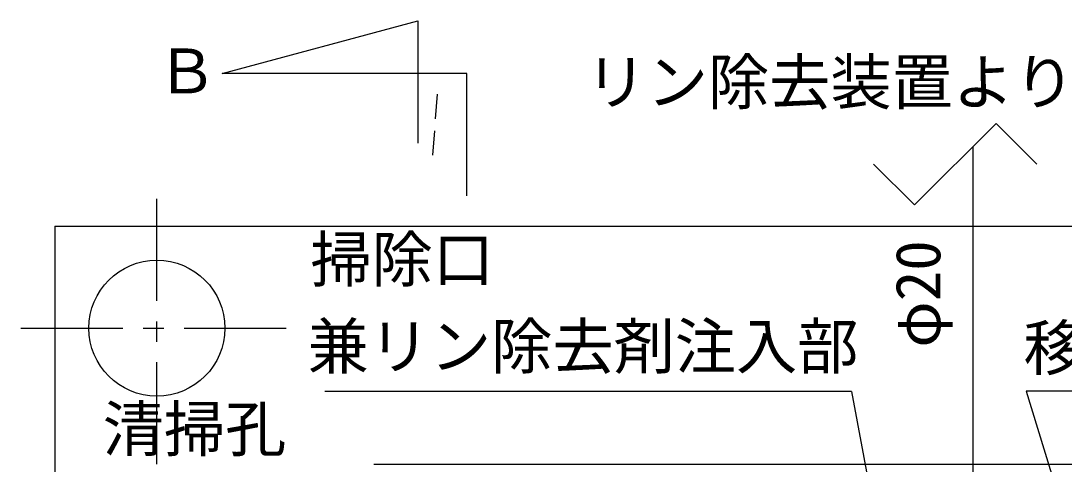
# Model space of a CAD drawing. Units: millimetres, scale not verified. Extents: x -23133 to 8910, y -6308 to 6308.
# Drawn here: x -6041 to -4507, y 1788 to 2440 of the extents above; entities that cross this region are included whole.
import ezdxf
from ezdxf.enums import TextEntityAlignment as Align

# ---------------------------------------------------------------- set-up
doc = ezdxf.new("R2010")
doc.units = ezdxf.units.MM
doc.header["$LTSCALE"] = 30
doc.linetypes.add('CHAIN1', pattern=[8, 5, -1, 1, -1])
doc.linetypes.add('DASHED1', pattern=[1.8, 1.2, -0.6])
for name, color, linetype, lineweight in [('0-0_0E', 3, 'Continuous', 25), ('0-1_空気管', 3, 'Continuous', 25), ('0-5_機器', 2, 'Continuous', 25), ('0-6_文字', 3, 'Continuous', 25), ('0-D_07', 3, 'Continuous', 25)]:
    doc.layers.add(name, color=color, linetype=linetype, lineweight=lineweight)
doc.styles.add('ＭＳ ゴシック', font='')
doc.styles.get('ＭＳ ゴシック').set_extended_font_data('MS Gothic')

msp = doc.modelspace()

# ---------------------------------------------------------------- linework, layer by layer
at = {"layer": '0-0_0E', "color": 7, "linetype": 'DASHED1'}
msp.add_line((-5429.1, 2332.17), (-5436.41, 2232.44), dxfattribs=at)
at = {"layer": '0-1_空気管'}
for p, q in [((-5457.22, 2440.11), (-5457.22, 2260.11)), ((-5385.22, 2182.94), (-5385.22, 2362.94)), ((-5522.06, 1788.22), (-3753.15, 1788.22))]:
    msp.add_line(p, q, dxfattribs=at)
msp.add_lwpolyline([(-5385.22, 2362.94), (-5745.22, 2362.94), (-5457.22, 2440.11)], dxfattribs=at)
at = {"layer": '0-5_機器', "linetype": 'CHAIN1'}
for p, q in [((-5841.15, 1788.22), (-5841.15, 2188.22)), ((-6041.15, 1988.22), (-5641.15, 1988.22))]:
    msp.add_line(p, q, dxfattribs=at)
at = {"layer": '0-5_機器'}
for q in [(-5991.15, -261.78), (-3191.15, 2138.22)]:
    msp.add_line((-5991.15, 2138.22), q, dxfattribs=at)
msp.add_circle((-5841.15, 1988.22), 100, dxfattribs=at)
at = {"layer": '0-6_文字'}
for q in [(-5594.37, 1895.21), (-4641.15, 938.11)]:
    msp.add_line((-4819.71, 1895.21), q, dxfattribs=at)
msp.add_lwpolyline([(-4044.94, 1895.3), (-4562.94, 1895.3), (-4347.32, 1191.69)], dxfattribs=at)
at = {"layer": '0-D_07', "color": 7}
for p, q in [((-4607.29, 2289.38), (-4727.29, 2169.38)), ((-4547.29, 2229.38), (-4607.29, 2289.38)), ((-4727.29, 2169.38), (-4787.29, 2229.38))]:
    msp.add_line(p, q, dxfattribs=at)
at = {"layer": '0-D_07', "color": 6}
msp.add_line((-4641.15, 1311.22), (-4641.15, 2255.52), dxfattribs=at)

# ---------------------------------------------------------------- texts
at = {"layer": '0-1_空気管', "color": 4, "style": 'ＭＳ ゴシック'}
msp.add_text('Ｂ', height=65.98, dxfattribs=at).set_placement((-5842.16, 2313.63), align=Align.BOTTOM_LEFT)
msp.add_text('φ20', height=65.98, rotation=90, dxfattribs=at).set_placement((-4669.38, 1959.49), align=Align.BOTTOM_LEFT)
at = {"layer": '0-6_文字', "color": 4, "style": 'ＭＳ ゴシック'}
for s, p in [('リン除去装置より', (-5210.83, 2297.57)), ('掃除口', (-5615.49, 2036.63)), ('兼リン除去剤注入部', (-5619.61, 1908.87)), ('移流バッフル', (-4566.94, 1906.3)), ('清掃孔', (-5920.89, 1787.26))]:
    msp.add_text(s, height=65.98, dxfattribs=at).set_placement(p, align=Align.BOTTOM_LEFT)

doc.saveas('drawing.dxf')
